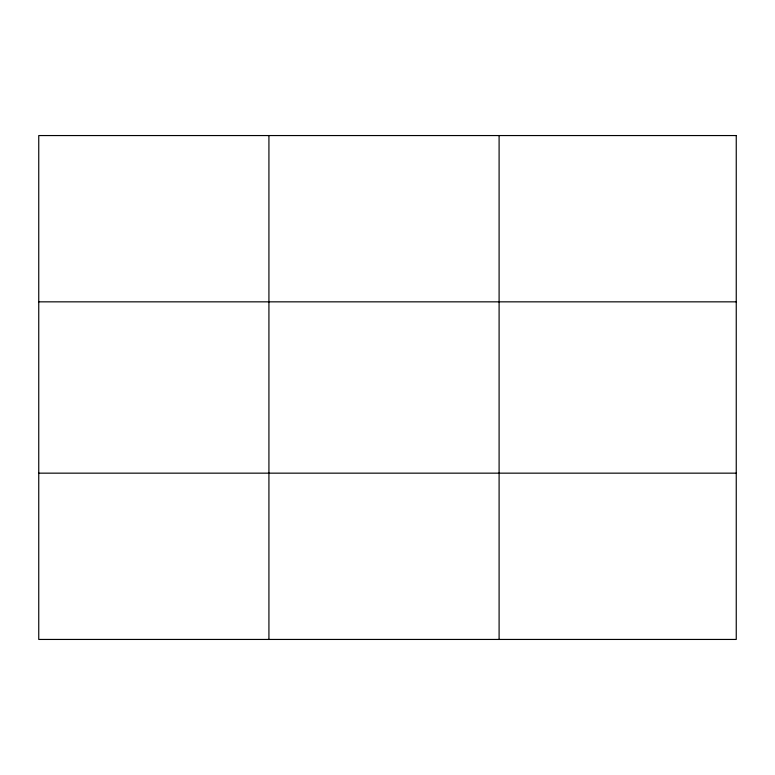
<?xml version="1.0" encoding="UTF-8"?>
<svg xmlns="http://www.w3.org/2000/svg" width="775" height="775" viewBox="0 0 775 775"><rect width="100%" height="100%" fill="white"/><g stroke="black" fill="none" stroke-linecap="round" stroke-linejoin="round"><path stroke-width="1.16" d="M268.925 639.443L268.925 135.557M499.1 639.443L499.1 135.557M38.75 301.843L736.25 301.843M38.75 473.157L736.25 473.157M736.25 135.557L736.25 639.443L38.75 639.443L38.75 135.557L736.25 135.557"/></g></svg>
